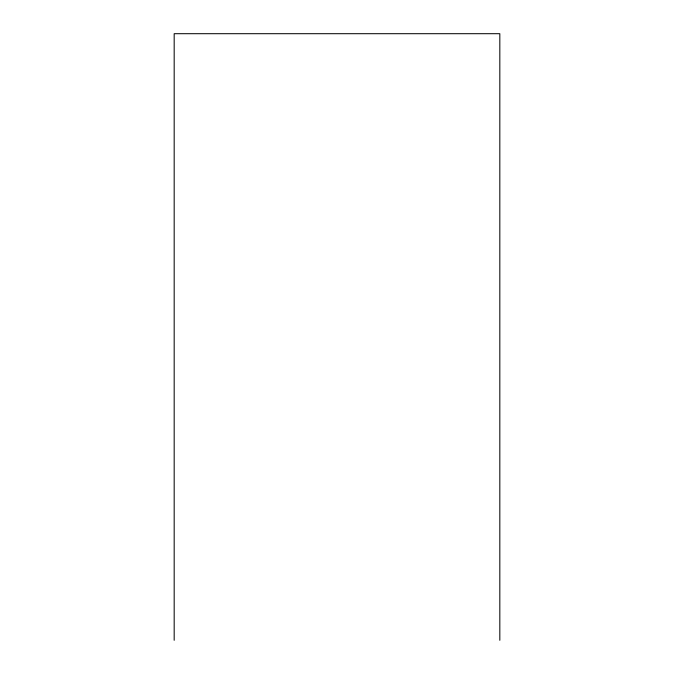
<?xml version="1.0" encoding="UTF-8"?>
<svg xmlns="http://www.w3.org/2000/svg" width="674" height="674" viewBox="0 0 674 674"><rect width="100%" height="100%" fill="white"/><g stroke="black" fill="none" stroke-linecap="round" stroke-linejoin="round"><path stroke-width="1.01" d="M499.822 640.3L499.822 33.7L174.178 33.7L174.178 640.3"/></g></svg>
